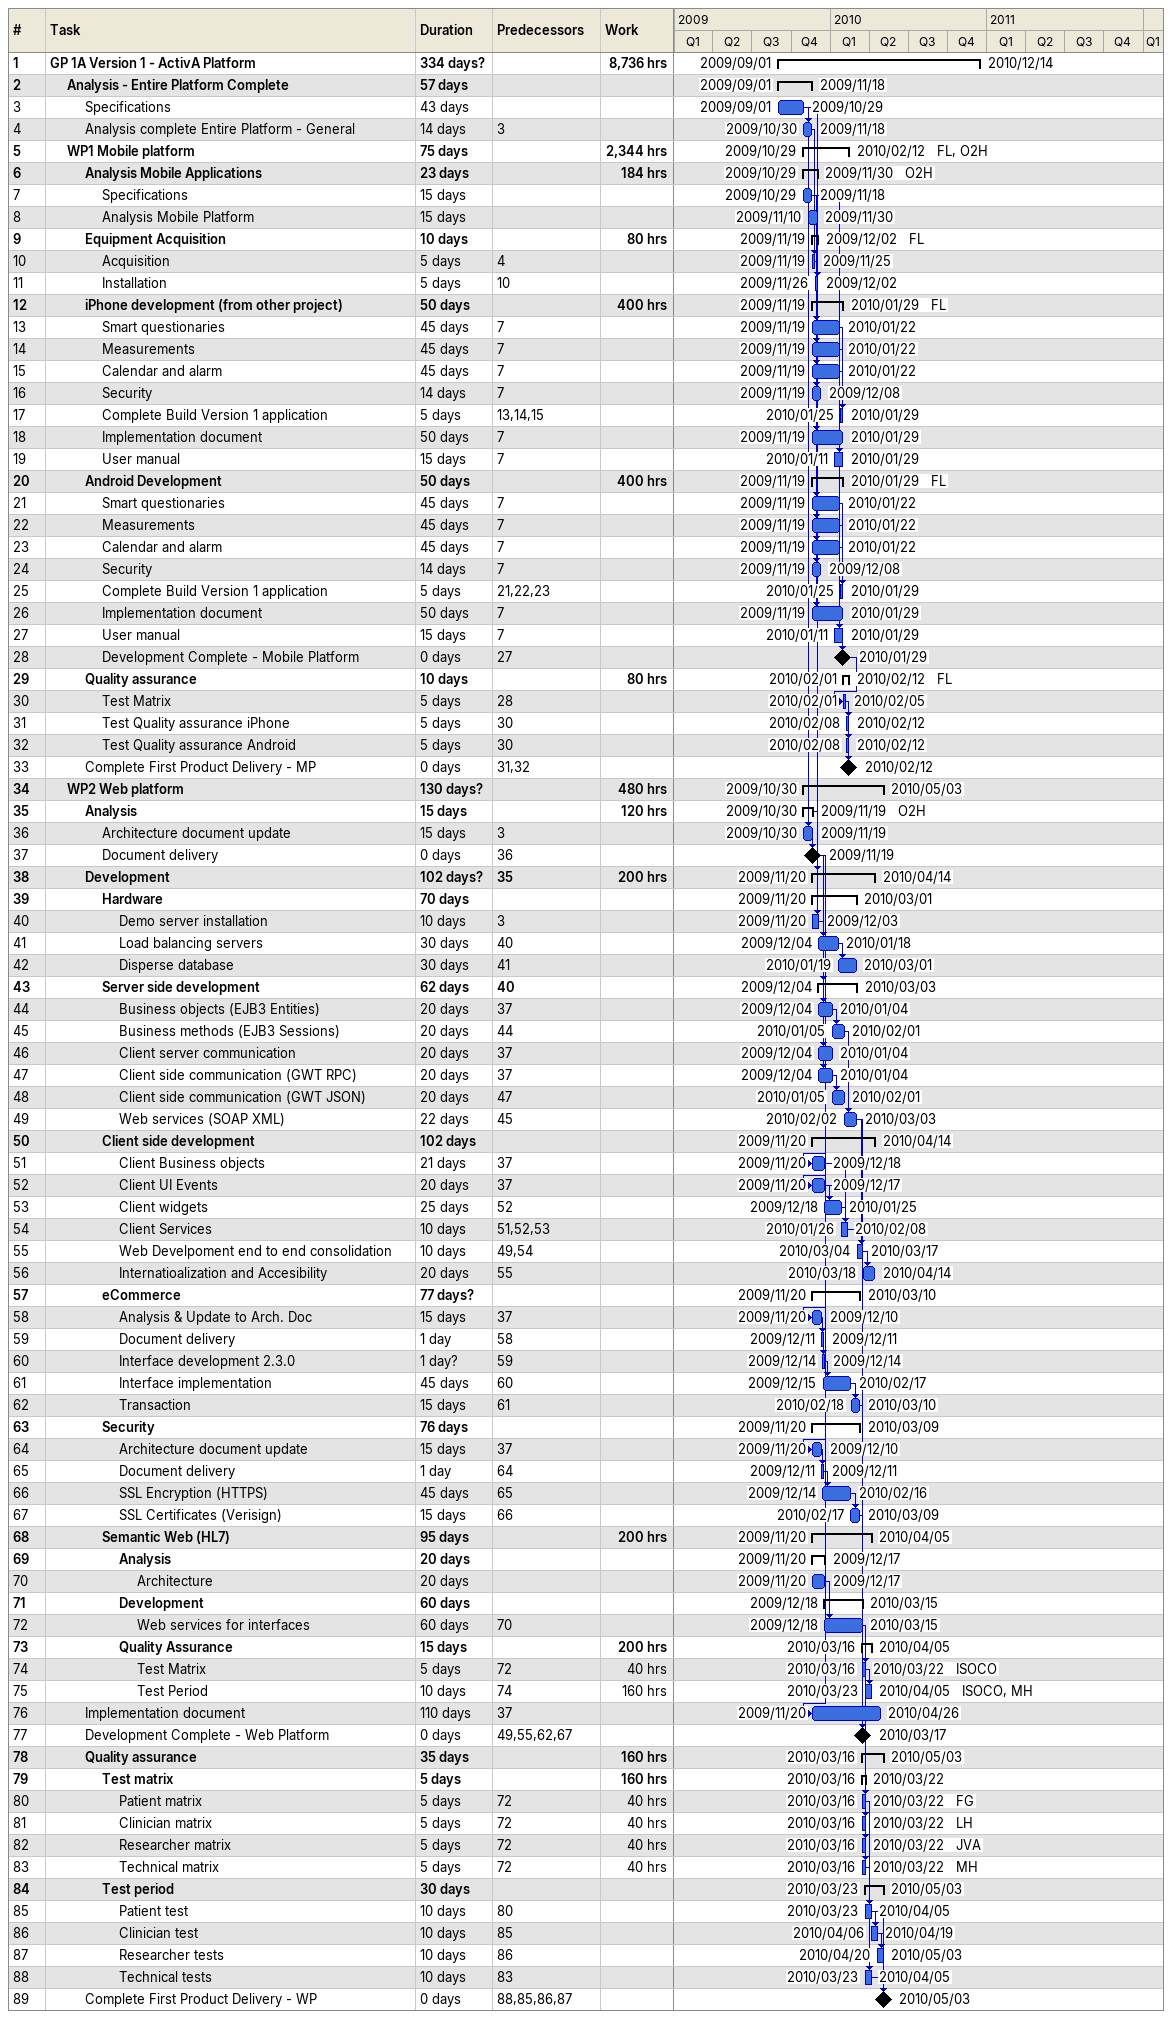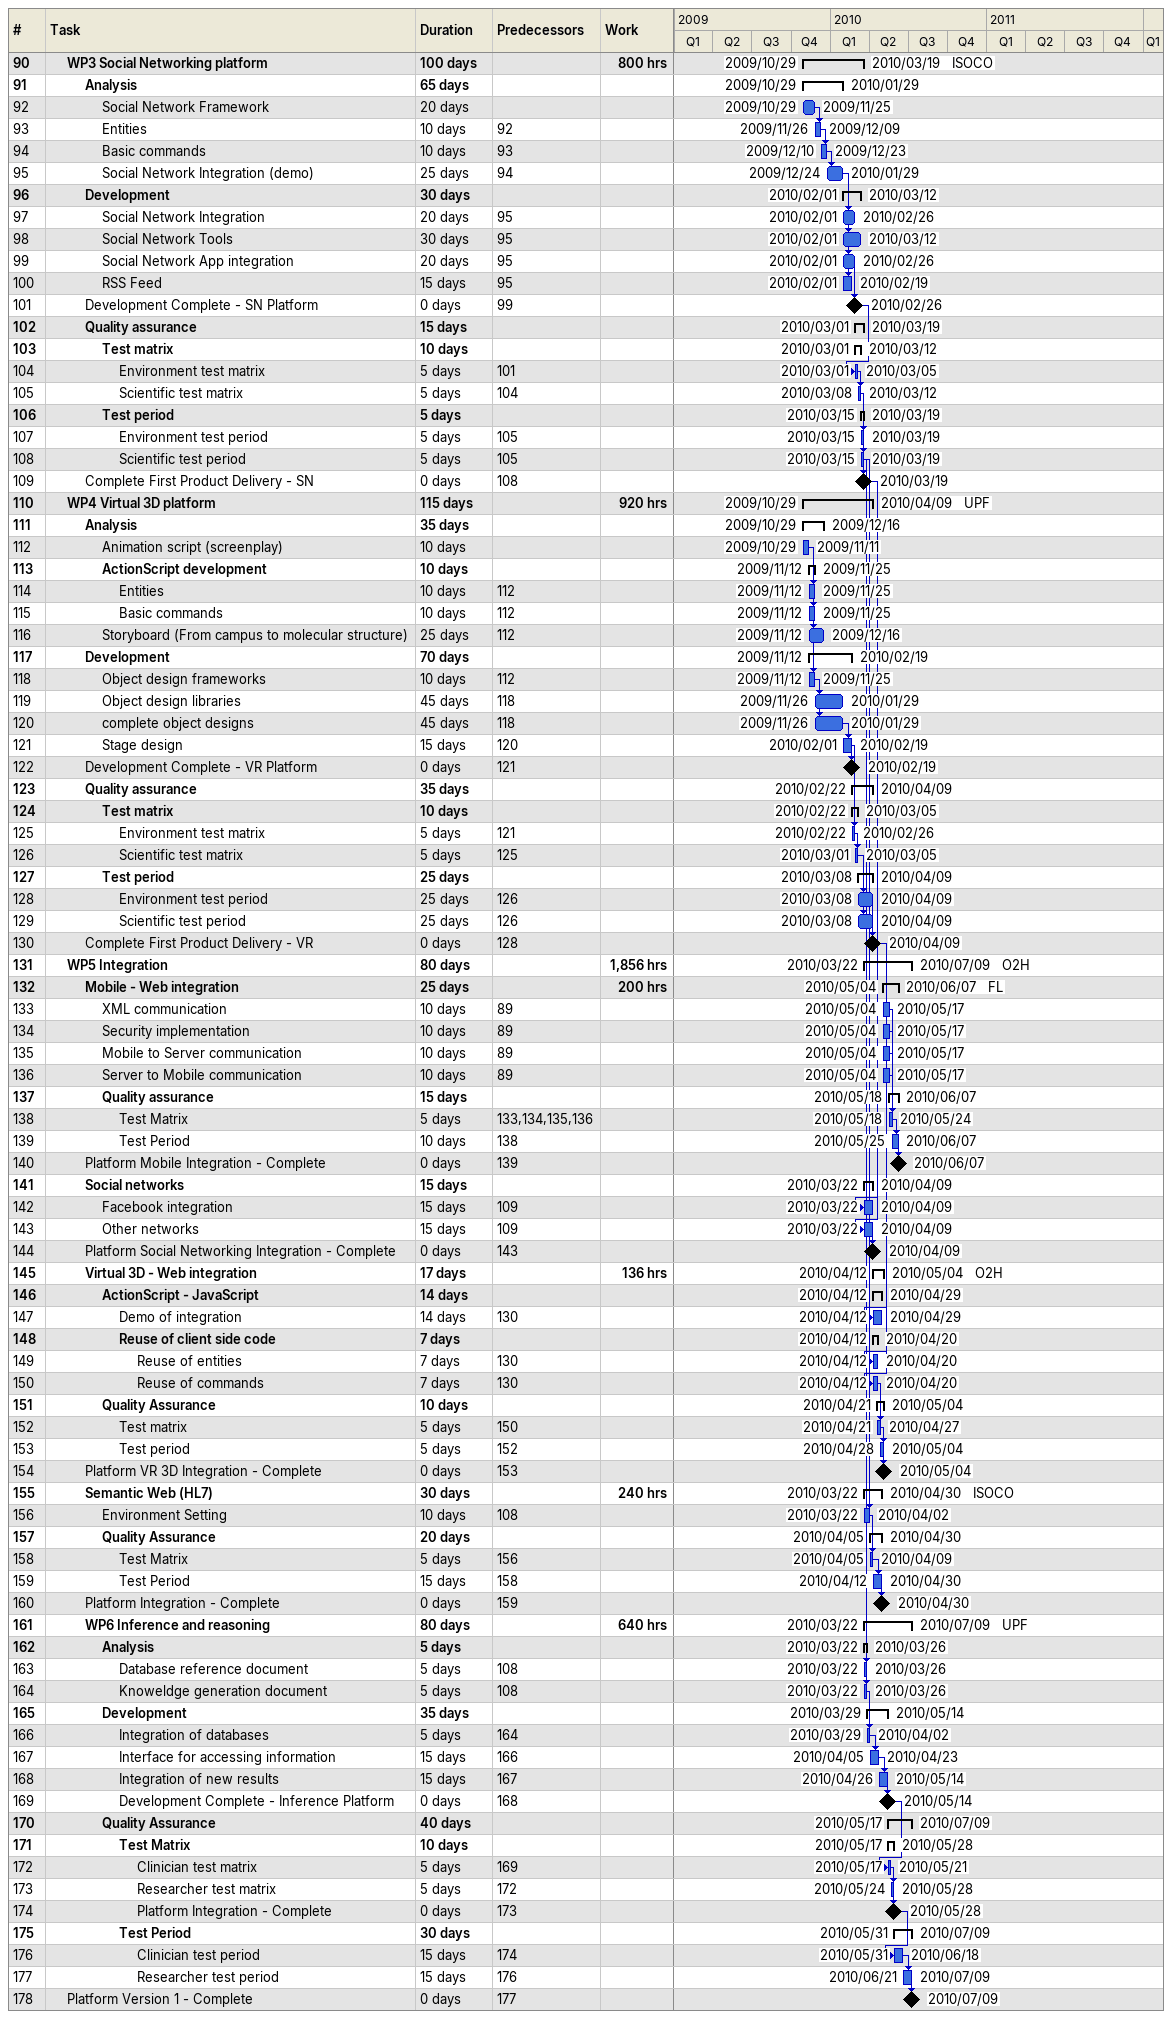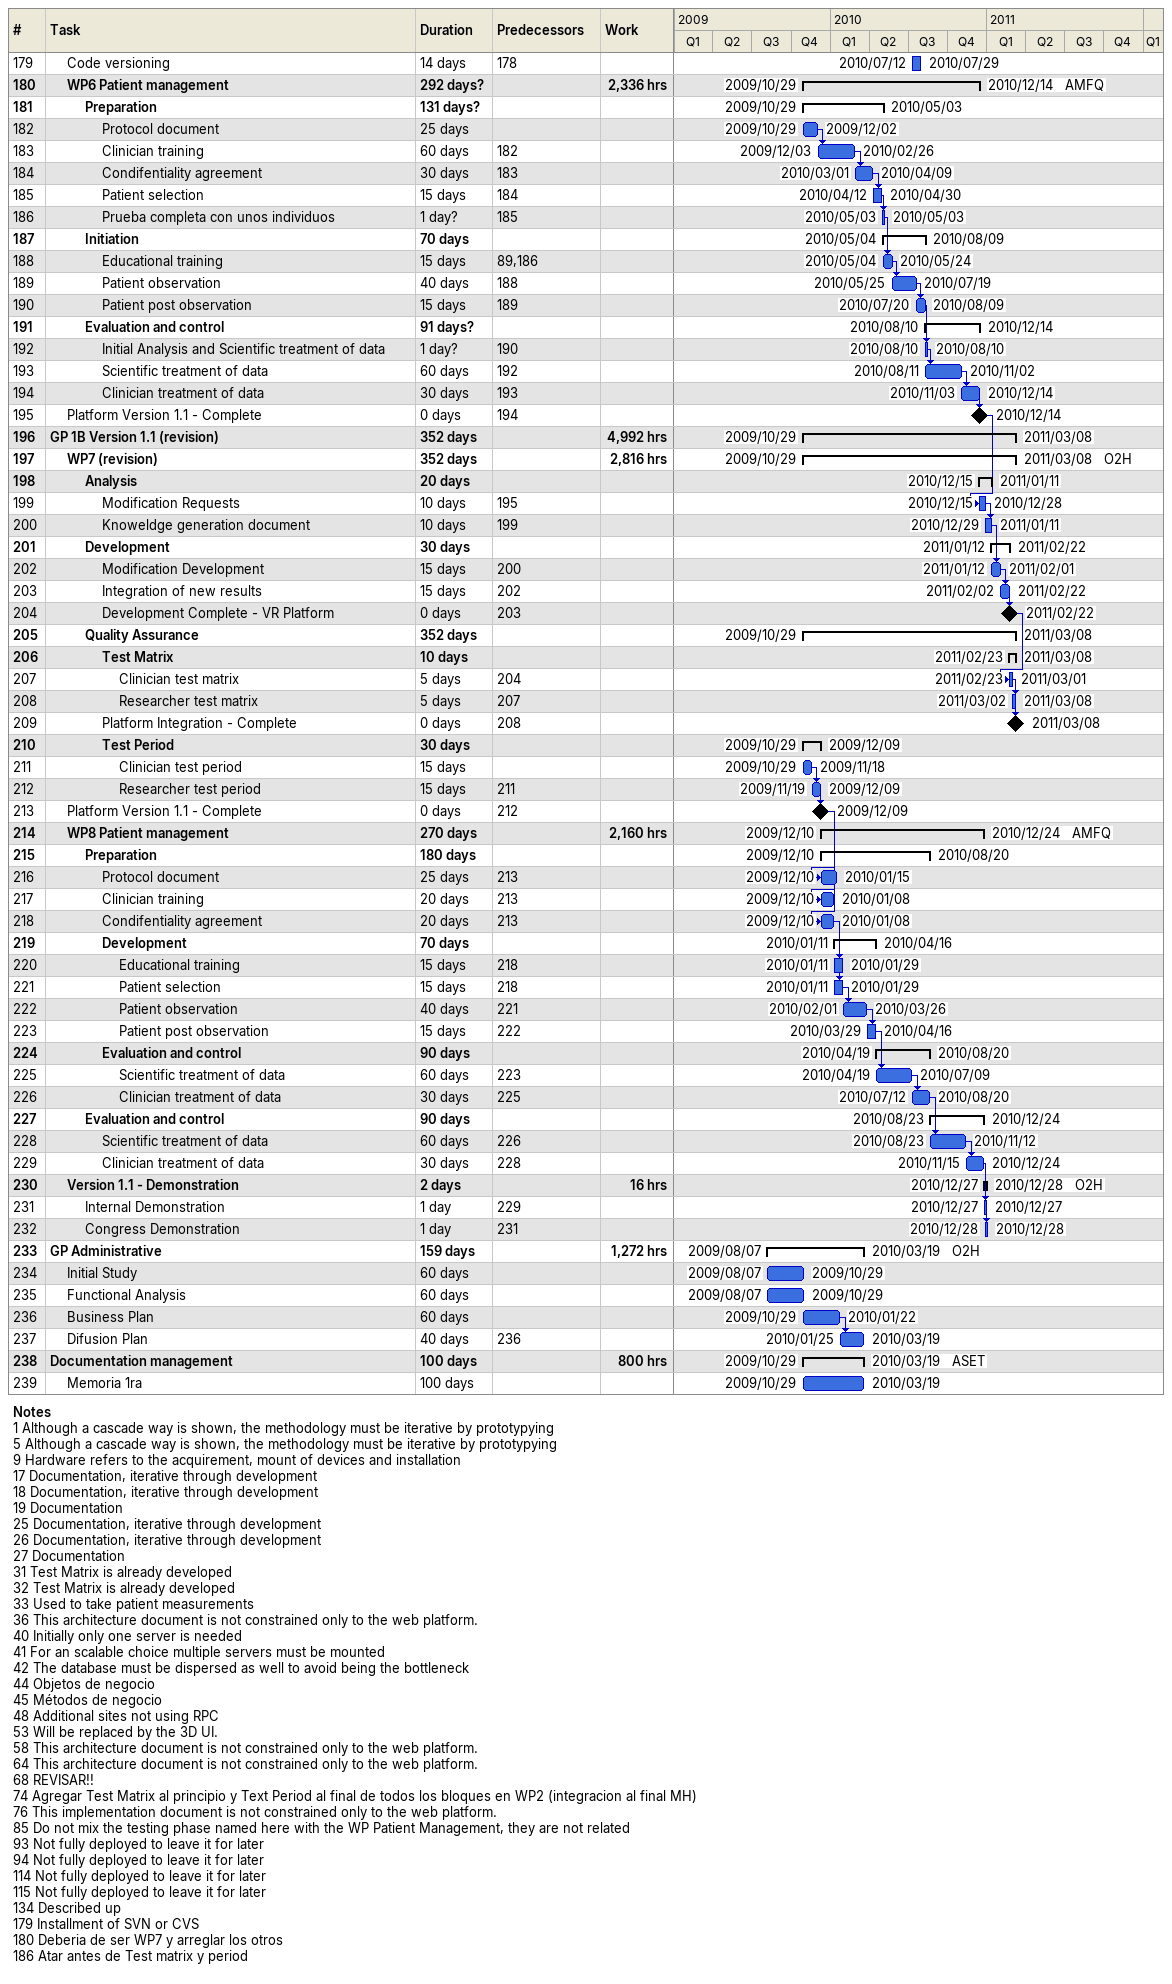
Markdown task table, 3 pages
| ID | Level | Task | Duration | Start | Finish | Predecessors | Resources | Work (h) |
|---|---|---|---|---|---|---|---|---|
| 1 | 1 | **GP 1A Version 1 - ActivA Platform** | 334d? | 2009-09-01 | 2010-12-14 |  |  | 8736 |
| 2 | 2 | **Analysis - Entire Platform Complete** | 57d | 2009-09-01 | 2009-11-18 |  |  |  |
| 3 | 3 | Specifications | 43d | 2009-09-01 | 2009-10-29 |  |  |  |
| 4 | 3 | Analysis complete Entire Platform - General | 14d | 2009-10-30 | 2009-11-18 | 3 |  |  |
| 5 | 2 | **WP1 Mobile platform** | 75d | 2009-10-29 | 2010-02-12 |  | FL, O2H | 2344 |
| 6 | 3 | **Analysis Mobile Applications** | 23d | 2009-10-29 | 2009-11-30 |  | O2H | 184 |
| 7 | 4 | Specifications | 15d | 2009-10-29 | 2009-11-18 |  |  |  |
| 8 | 4 | Analysis Mobile Platform | 15d | 2009-11-10 | 2009-11-30 |  |  |  |
| 9 | 3 | **Equipment Acquisition** | 10d | 2009-11-19 | 2009-12-02 |  | FL | 80 |
| 10 | 4 | Acquisition | 5d | 2009-11-19 | 2009-11-25 | 4 |  |  |
| 11 | 4 | Installation | 5d | 2009-11-26 | 2009-12-02 | 10 |  |  |
| 12 | 3 | **iPhone development (from other project)** | 50d | 2009-11-19 | 2010-01-29 |  | FL | 400 |
| 13 | 4 | Smart questionaries | 45d | 2009-11-19 | 2010-01-22 | 7 |  |  |
| 14 | 4 | Measurements | 45d | 2009-11-19 | 2010-01-22 | 7 |  |  |
| 15 | 4 | Calendar and alarm | 45d | 2009-11-19 | 2010-01-22 | 7 |  |  |
| 16 | 4 | Security | 14d | 2009-11-19 | 2009-12-08 | 7 |  |  |
| 17 | 4 | Complete Build Version 1 application | 5d | 2010-01-25 | 2010-01-29 | 13, 14, 15 |  |  |
| 18 | 4 | Implementation document | 50d | 2009-11-19 | 2010-01-29 | 7 |  |  |
| 19 | 4 | User manual | 15d | 2010-01-11 | 2010-01-29 | 7 |  |  |
| 20 | 3 | **Android Development** | 50d | 2009-11-19 | 2010-01-29 |  | FL | 400 |
| 21 | 4 | Smart questionaries | 45d | 2009-11-19 | 2010-01-22 | 7 |  |  |
| 22 | 4 | Measurements | 45d | 2009-11-19 | 2010-01-22 | 7 |  |  |
| 23 | 4 | Calendar and alarm | 45d | 2009-11-19 | 2010-01-22 | 7 |  |  |
| 24 | 4 | Security | 14d | 2009-11-19 | 2009-12-08 | 7 |  |  |
| 25 | 4 | Complete Build Version 1 application | 5d | 2010-01-25 | 2010-01-29 | 21, 22, 23 |  |  |
| 26 | 4 | Implementation document | 50d | 2009-11-19 | 2010-01-29 | 7 |  |  |
| 27 | 4 | User manual | 15d | 2010-01-11 | 2010-01-29 | 7 |  |  |
| 28 | 4 | Development Complete - Mobile Platform | 0d | 2010-01-29 | 2010-01-29 | 27 |  |  |
| 29 | 3 | **Quality assurance** | 10d | 2010-02-01 | 2010-02-12 |  | FL | 80 |
| 30 | 4 | Test Matrix | 5d | 2010-02-01 | 2010-02-05 | 28 |  |  |
| 31 | 4 | Test Quality assurance iPhone | 5d | 2010-02-08 | 2010-02-12 | 30 |  |  |
| 32 | 4 | Test Quality assurance Android | 5d | 2010-02-08 | 2010-02-12 | 30 |  |  |
| 33 | 3 | Complete First Product Delivery - MP | 0d | 2010-02-12 | 2010-02-12 | 31, 32 |  |  |
| 34 | 2 | **WP2 Web platform** | 130d? | 2009-10-30 | 2010-05-03 |  |  | 480 |
| 35 | 3 | **Analysis** | 15d | 2009-10-30 | 2009-11-19 |  | O2H | 120 |
| 36 | 4 | Architecture document update | 15d | 2009-10-30 | 2009-11-19 | 3 |  |  |
| 37 | 4 | Document delivery | 0d | 2009-11-19 | 2009-11-19 | 36 |  |  |
| 38 | 3 | **Development** | 102d? | 2009-11-20 | 2010-04-14 | 35 |  | 200 |
| 39 | 4 | **Hardware** | 70d | 2009-11-20 | 2010-03-01 |  |  |  |
| 40 | 5 | Demo server installation | 10d | 2009-11-20 | 2009-12-03 | 3 |  |  |
| 41 | 5 | Load balancing servers | 30d | 2009-12-04 | 2010-01-18 | 40 |  |  |
| 42 | 5 | Disperse database | 30d | 2010-01-19 | 2010-03-01 | 41 |  |  |
| 43 | 4 | **Server side development** | 62d | 2009-12-04 | 2010-03-03 | 40 |  |  |
| 44 | 5 | Business objects (EJB3 Entities) | 20d | 2009-12-04 | 2010-01-04 | 37 |  |  |
| 45 | 5 | Business methods (EJB3 Sessions) | 20d | 2010-01-05 | 2010-02-01 | 44 |  |  |
| 46 | 5 | Client server communication | 20d | 2009-12-04 | 2010-01-04 | 37 |  |  |
| 47 | 5 | Client side communication (GWT RPC) | 20d | 2009-12-04 | 2010-01-04 | 37 |  |  |
| 48 | 5 | Client side communication (GWT JSON) | 20d | 2010-01-05 | 2010-02-01 | 47 |  |  |
| 49 | 5 | Web services (SOAP XML) | 22d | 2010-02-02 | 2010-03-03 | 45 |  |  |
| 50 | 4 | **Client side development** | 102d | 2009-11-20 | 2010-04-14 |  |  |  |
| 51 | 5 | Client Business objects | 21d | 2009-11-20 | 2009-12-18 | 37 |  |  |
| 52 | 5 | Client UI Events | 20d | 2009-11-20 | 2009-12-17 | 37 |  |  |
| 53 | 5 | Client widgets | 25d | 2009-12-18 | 2010-01-25 | 52 |  |  |
| 54 | 5 | Client Services | 10d | 2010-01-26 | 2010-02-08 | 51, 52, 53 |  |  |
| 55 | 5 | Web Develpoment end to end consolidation | 10d | 2010-03-04 | 2010-03-17 | 49, 54 |  |  |
| 56 | 5 | Internatioalization and Accesibility | 20d | 2010-03-18 | 2010-04-14 | 55 |  |  |
| 57 | 4 | **eCommerce** | 77d? | 2009-11-20 | 2010-03-10 |  |  |  |
| 58 | 5 | Analysis & Update to Arch. Doc | 15d | 2009-11-20 | 2009-12-10 | 37 |  |  |
| 59 | 5 | Document delivery | 1d | 2009-12-11 | 2009-12-11 | 58 |  |  |
| 60 | 5 | Interface development 2.3.0 | 1d? | 2009-12-14 | 2009-12-14 | 59 |  |  |
| 61 | 5 | Interface implementation | 45d | 2009-12-15 | 2010-02-17 | 60 |  |  |
| 62 | 5 | Transaction | 15d | 2010-02-18 | 2010-03-10 | 61 |  |  |
| 63 | 4 | **Security** | 76d | 2009-11-20 | 2010-03-09 |  |  |  |
| 64 | 5 | Architecture document update | 15d | 2009-11-20 | 2009-12-10 | 37 |  |  |
| 65 | 5 | Document delivery | 1d | 2009-12-11 | 2009-12-11 | 64 |  |  |
| 66 | 5 | SSL Encryption (HTTPS) | 45d | 2009-12-14 | 2010-02-16 | 65 |  |  |
| 67 | 5 | SSL Certificates (Verisign) | 15d | 2010-02-17 | 2010-03-09 | 66 |  |  |
| 68 | 4 | **Semantic Web (HL7)** | 95d | 2009-11-20 | 2010-04-05 |  |  | 200 |
| 69 | 5 | **Analysis** | 20d | 2009-11-20 | 2009-12-17 |  |  |  |
| 70 | 6 | Architecture | 20d | 2009-11-20 | 2009-12-17 |  |  |  |
| 71 | 5 | **Development** | 60d | 2009-12-18 | 2010-03-15 |  |  |  |
| 72 | 6 | Web services for interfaces | 60d | 2009-12-18 | 2010-03-15 | 70 |  |  |
| 73 | 5 | **Quality Assurance** | 15d | 2010-03-16 | 2010-04-05 |  |  | 200 |
| 74 | 6 | Test Matrix | 5d | 2010-03-16 | 2010-03-22 | 72 | ISOCO | 40 |
| 75 | 6 | Test Period | 10d | 2010-03-23 | 2010-04-05 | 74 | ISOCO, MH | 160 |
| 76 | 3 | Implementation document | 110d | 2009-11-20 | 2010-04-26 | 37 |  |  |
| 77 | 3 | Development Complete - Web Platform | 0d | 2010-03-17 | 2010-03-17 | 49, 55, 62, 67 |  |  |
| 78 | 3 | **Quality assurance** | 35d | 2010-03-16 | 2010-05-03 |  |  | 160 |
| 79 | 4 | **Test matrix** | 5d | 2010-03-16 | 2010-03-22 |  |  | 160 |
| 80 | 5 | Patient matrix | 5d | 2010-03-16 | 2010-03-22 | 72 | FG | 40 |
| 81 | 5 | Clinician matrix | 5d | 2010-03-16 | 2010-03-22 | 72 | LH | 40 |
| 82 | 5 | Researcher matrix | 5d | 2010-03-16 | 2010-03-22 | 72 | JVA | 40 |
| 83 | 5 | Technical matrix | 5d | 2010-03-16 | 2010-03-22 | 72 | MH | 40 |
| 84 | 4 | **Test period** | 30d | 2010-03-23 | 2010-05-03 |  |  |  |
| 85 | 5 | Patient test | 10d | 2010-03-23 | 2010-04-05 | 80 |  |  |
| 86 | 5 | Clinician test | 10d | 2010-04-06 | 2010-04-19 | 85 |  |  |
| 87 | 5 | Researcher tests | 10d | 2010-04-20 | 2010-05-03 | 86 |  |  |
| 88 | 5 | Technical tests | 10d | 2010-03-23 | 2010-04-05 | 83 |  |  |
| 89 | 3 | Complete First Product Delivery - WP | 0d | 2010-05-03 | 2010-05-03 | 88, 85, 86, 87 |  |  |
| 90 | 2 | **WP3 Social Networking platform** | 100d | 2009-10-29 | 2010-03-19 |  | ISOCO | 800 |
| 91 | 3 | **Analysis** | 65d | 2009-10-29 | 2010-01-29 |  |  |  |
| 92 | 4 | Social Network Framework | 20d | 2009-10-29 | 2009-11-25 |  |  |  |
| 93 | 4 | Entities | 10d | 2009-11-26 | 2009-12-09 | 92 |  |  |
| 94 | 4 | Basic commands | 10d | 2009-12-10 | 2009-12-23 | 93 |  |  |
| 95 | 4 | Social Network Integration (demo) | 25d | 2009-12-24 | 2010-01-29 | 94 |  |  |
| 96 | 3 | **Development** | 30d | 2010-02-01 | 2010-03-12 |  |  |  |
| 97 | 4 | Social Network Integration | 20d | 2010-02-01 | 2010-02-26 | 95 |  |  |
| 98 | 4 | Social Network Tools | 30d | 2010-02-01 | 2010-03-12 | 95 |  |  |
| 99 | 4 | Social Network App integration | 20d | 2010-02-01 | 2010-02-26 | 95 |  |  |
| 100 | 4 | RSS Feed | 15d | 2010-02-01 | 2010-02-19 | 95 |  |  |
| 101 | 3 | Development Complete - SN Platform | 0d | 2010-02-26 | 2010-02-26 | 99 |  |  |
| 102 | 3 | **Quality assurance** | 15d | 2010-03-01 | 2010-03-19 |  |  |  |
| 103 | 4 | **Test matrix** | 10d | 2010-03-01 | 2010-03-12 |  |  |  |
| 104 | 5 | Environment test matrix | 5d | 2010-03-01 | 2010-03-05 | 101 |  |  |
| 105 | 5 | Scientific test matrix | 5d | 2010-03-08 | 2010-03-12 | 104 |  |  |
| 106 | 4 | **Test period** | 5d | 2010-03-15 | 2010-03-19 |  |  |  |
| 107 | 5 | Environment test period | 5d | 2010-03-15 | 2010-03-19 | 105 |  |  |
| 108 | 5 | Scientific test period | 5d | 2010-03-15 | 2010-03-19 | 105 |  |  |
| 109 | 3 | Complete First Product Delivery - SN | 0d | 2010-03-19 | 2010-03-19 | 108 |  |  |
| 110 | 2 | **WP4 Virtual 3D platform** | 115d | 2009-10-29 | 2010-04-09 |  | UPF | 920 |
| 111 | 3 | **Analysis** | 35d | 2009-10-29 | 2009-12-16 |  |  |  |
| 112 | 4 | Animation script (screenplay) | 10d | 2009-10-29 | 2009-11-11 |  |  |  |
| 113 | 4 | **ActionScript development** | 10d | 2009-11-12 | 2009-11-25 |  |  |  |
| 114 | 5 | Entities | 10d | 2009-11-12 | 2009-11-25 | 112 |  |  |
| 115 | 5 | Basic commands | 10d | 2009-11-12 | 2009-11-25 | 112 |  |  |
| 116 | 4 | Storyboard (From campus to molecular structure) | 25d | 2009-11-12 | 2009-12-16 | 112 |  |  |
| 117 | 3 | **Development** | 70d | 2009-11-12 | 2010-02-19 |  |  |  |
| 118 | 4 | Object design frameworks | 10d | 2009-11-12 | 2009-11-25 | 112 |  |  |
| 119 | 4 | Object design libraries | 45d | 2009-11-26 | 2010-01-29 | 118 |  |  |
| 120 | 4 | complete object designs | 45d | 2009-11-26 | 2010-01-29 | 118 |  |  |
| 121 | 4 | Stage design | 15d | 2010-02-01 | 2010-02-19 | 120 |  |  |
| 122 | 3 | Development Complete - VR Platform | 0d | 2010-02-19 | 2010-02-19 | 121 |  |  |
| 123 | 3 | **Quality assurance** | 35d | 2010-02-22 | 2010-04-09 |  |  |  |
| 124 | 4 | **Test matrix** | 10d | 2010-02-22 | 2010-03-05 |  |  |  |
| 125 | 5 | Environment test matrix | 5d | 2010-02-22 | 2010-02-26 | 121 |  |  |
| 126 | 5 | Scientific test matrix | 5d | 2010-03-01 | 2010-03-05 | 125 |  |  |
| 127 | 4 | **Test period** | 25d | 2010-03-08 | 2010-04-09 |  |  |  |
| 128 | 5 | Environment test period | 25d | 2010-03-08 | 2010-04-09 | 126 |  |  |
| 129 | 5 | Scientific test period | 25d | 2010-03-08 | 2010-04-09 | 126 |  |  |
| 130 | 3 | Complete First Product Delivery - VR | 0d | 2010-04-09 | 2010-04-09 | 128 |  |  |
| 131 | 2 | **WP5 Integration** | 80d | 2010-03-22 | 2010-07-09 |  | O2H | 1856 |
| 132 | 3 | **Mobile - Web integration** | 25d | 2010-05-04 | 2010-06-07 |  | FL | 200 |
| 133 | 4 | XML communication | 10d | 2010-05-04 | 2010-05-17 | 89 |  |  |
| 134 | 4 | Security implementation | 10d | 2010-05-04 | 2010-05-17 | 89 |  |  |
| 135 | 4 | Mobile to Server communication | 10d | 2010-05-04 | 2010-05-17 | 89 |  |  |
| 136 | 4 | Server to Mobile communication | 10d | 2010-05-04 | 2010-05-17 | 89 |  |  |
| 137 | 4 | **Quality assurance** | 15d | 2010-05-18 | 2010-06-07 |  |  |  |
| 138 | 5 | Test Matrix | 5d | 2010-05-18 | 2010-05-24 | 133, 134, 135, 136 |  |  |
| 139 | 5 | Test Period | 10d | 2010-05-25 | 2010-06-07 | 138 |  |  |
| 140 | 3 | Platform Mobile Integration - Complete | 0d | 2010-06-07 | 2010-06-07 | 139 |  |  |
| 141 | 3 | **Social networks** | 15d | 2010-03-22 | 2010-04-09 |  |  |  |
| 142 | 4 | Facebook integration | 15d | 2010-03-22 | 2010-04-09 | 109 |  |  |
| 143 | 4 | Other networks | 15d | 2010-03-22 | 2010-04-09 | 109 |  |  |
| 144 | 3 | Platform Social Networking Integration - Complete | 0d | 2010-04-09 | 2010-04-09 | 143 |  |  |
| 145 | 3 | **Virtual 3D - Web integration** | 17d | 2010-04-12 | 2010-05-04 |  | O2H | 136 |
| 146 | 4 | **ActionScript - JavaScript** | 14d | 2010-04-12 | 2010-04-29 |  |  |  |
| 147 | 5 | Demo of integration | 14d | 2010-04-12 | 2010-04-29 | 130 |  |  |
| 148 | 5 | **Reuse of client side code** | 7d | 2010-04-12 | 2010-04-20 |  |  |  |
| 149 | 6 | Reuse of entities | 7d | 2010-04-12 | 2010-04-20 | 130 |  |  |
| 150 | 6 | Reuse of commands | 7d | 2010-04-12 | 2010-04-20 | 130 |  |  |
| 151 | 4 | **Quality Assurance** | 10d | 2010-04-21 | 2010-05-04 |  |  |  |
| 152 | 5 | Test matrix | 5d | 2010-04-21 | 2010-04-27 | 150 |  |  |
| 153 | 5 | Test period | 5d | 2010-04-28 | 2010-05-04 | 152 |  |  |
| 154 | 3 | Platform VR 3D Integration - Complete | 0d | 2010-05-04 | 2010-05-04 | 153 |  |  |
| 155 | 3 | **Semantic Web (HL7)** | 30d | 2010-03-22 | 2010-04-30 |  | ISOCO | 240 |
| 156 | 4 | Environment Setting | 10d | 2010-03-22 | 2010-04-02 | 108 |  |  |
| 157 | 4 | **Quality Assurance** | 20d | 2010-04-05 | 2010-04-30 |  |  |  |
| 158 | 5 | Test Matrix | 5d | 2010-04-05 | 2010-04-09 | 156 |  |  |
| 159 | 5 | Test Period | 15d | 2010-04-12 | 2010-04-30 | 158 |  |  |
| 160 | 3 | Platform Integration - Complete | 0d | 2010-04-30 | 2010-04-30 | 159 |  |  |
| 161 | 3 | **WP6 Inference and reasoning** | 80d | 2010-03-22 | 2010-07-09 |  | UPF | 640 |
| 162 | 4 | **Analysis** | 5d | 2010-03-22 | 2010-03-26 |  |  |  |
| 163 | 5 | Database reference document | 5d | 2010-03-22 | 2010-03-26 | 108 |  |  |
| 164 | 5 | Knoweldge generation document | 5d | 2010-03-22 | 2010-03-26 | 108 |  |  |
| 165 | 4 | **Development** | 35d | 2010-03-29 | 2010-05-14 |  |  |  |
| 166 | 5 | Integration of databases | 5d | 2010-03-29 | 2010-04-02 | 164 |  |  |
| 167 | 5 | Interface for accessing information | 15d | 2010-04-05 | 2010-04-23 | 166 |  |  |
| 168 | 5 | Integration of new results | 15d | 2010-04-26 | 2010-05-14 | 167 |  |  |
| 169 | 5 | Development Complete - Inference Platform | 0d | 2010-05-14 | 2010-05-14 | 168 |  |  |
| 170 | 4 | **Quality Assurance** | 40d | 2010-05-17 | 2010-07-09 |  |  |  |
| 171 | 5 | **Test Matrix** | 10d | 2010-05-17 | 2010-05-28 |  |  |  |
| 172 | 6 | Clinician test matrix | 5d | 2010-05-17 | 2010-05-21 | 169 |  |  |
| 173 | 6 | Researcher test matrix | 5d | 2010-05-24 | 2010-05-28 | 172 |  |  |
| 174 | 6 | Platform Integration - Complete | 0d | 2010-05-28 | 2010-05-28 | 173 |  |  |
| 175 | 5 | **Test Period** | 30d | 2010-05-31 | 2010-07-09 |  |  |  |
| 176 | 6 | Clinician test period | 15d | 2010-05-31 | 2010-06-18 | 174 |  |  |
| 177 | 6 | Researcher test period | 15d | 2010-06-21 | 2010-07-09 | 176 |  |  |
| 178 | 2 | Platform Version 1 - Complete | 0d | 2010-07-09 | 2010-07-09 | 177 |  |  |
| 179 | 2 | Code versioning | 14d | 2010-07-12 | 2010-07-29 | 178 |  |  |
| 180 | 2 | **WP6 Patient management** | 292d? | 2009-10-29 | 2010-12-14 |  | AMFQ | 2336 |
| 181 | 3 | **Preparation** | 131d? | 2009-10-29 | 2010-05-03 |  |  |  |
| 182 | 4 | Protocol document | 25d | 2009-10-29 | 2009-12-02 |  |  |  |
| 183 | 4 | Clinician training | 60d | 2009-12-03 | 2010-02-26 | 182 |  |  |
| 184 | 4 | Condifentiality agreement | 30d | 2010-03-01 | 2010-04-09 | 183 |  |  |
| 185 | 4 | Patient selection | 15d | 2010-04-12 | 2010-04-30 | 184 |  |  |
| 186 | 4 | Prueba completa con unos individuos | 1d? | 2010-05-03 | 2010-05-03 | 185 |  |  |
| 187 | 3 | **Initiation** | 70d | 2010-05-04 | 2010-08-09 |  |  |  |
| 188 | 4 | Educational training | 15d | 2010-05-04 | 2010-05-24 | 89, 186 |  |  |
| 189 | 4 | Patient observation | 40d | 2010-05-25 | 2010-07-19 | 188 |  |  |
| 190 | 4 | Patient post observation | 15d | 2010-07-20 | 2010-08-09 | 189 |  |  |
| 191 | 3 | **Evaluation and control** | 91d? | 2010-08-10 | 2010-12-14 |  |  |  |
| 192 | 4 | Initial Analysis and Scientific treatment of data | 1d? | 2010-08-10 | 2010-08-10 | 190 |  |  |
| 193 | 4 | Scientific treatment of data | 60d | 2010-08-11 | 2010-11-02 | 192 |  |  |
| 194 | 4 | Clinician treatment of data | 30d | 2010-11-03 | 2010-12-14 | 193 |  |  |
| 195 | 2 | Platform Version 1.1 - Complete | 0d | 2010-12-14 | 2010-12-14 | 194 |  |  |
| 196 | 1 | **GP 1B Version 1.1 (revision)** | 352d | 2009-10-29 | 2011-03-08 |  |  | 4992 |
| 197 | 2 | **WP7 (revision)** | 352d | 2009-10-29 | 2011-03-08 |  | O2H | 2816 |
| 198 | 3 | **Analysis** | 20d | 2010-12-15 | 2011-01-11 |  |  |  |
| 199 | 4 | Modification Requests | 10d | 2010-12-15 | 2010-12-28 | 195 |  |  |
| 200 | 4 | Knoweldge generation document | 10d | 2010-12-29 | 2011-01-11 | 199 |  |  |
| 201 | 3 | **Development** | 30d | 2011-01-12 | 2011-02-22 |  |  |  |
| 202 | 4 | Modification Development | 15d | 2011-01-12 | 2011-02-01 | 200 |  |  |
| 203 | 4 | Integration of new results | 15d | 2011-02-02 | 2011-02-22 | 202 |  |  |
| 204 | 4 | Development Complete - VR Platform | 0d | 2011-02-22 | 2011-02-22 | 203 |  |  |
| 205 | 3 | **Quality Assurance** | 352d | 2009-10-29 | 2011-03-08 |  |  |  |
| 206 | 4 | **Test Matrix** | 10d | 2011-02-23 | 2011-03-08 |  |  |  |
| 207 | 5 | Clinician test matrix | 5d | 2011-02-23 | 2011-03-01 | 204 |  |  |
| 208 | 5 | Researcher test matrix | 5d | 2011-03-02 | 2011-03-08 | 207 |  |  |
| 209 | 4 | Platform Integration - Complete | 0d | 2011-03-08 | 2011-03-08 | 208 |  |  |
| 210 | 4 | **Test Period** | 30d | 2009-10-29 | 2009-12-09 |  |  |  |
| 211 | 5 | Clinician test period | 15d | 2009-10-29 | 2009-11-18 |  |  |  |
| 212 | 5 | Researcher test period | 15d | 2009-11-19 | 2009-12-09 | 211 |  |  |
| 213 | 2 | Platform Version 1.1 - Complete | 0d | 2009-12-09 | 2009-12-09 | 212 |  |  |
| 214 | 2 | **WP8 Patient management** | 270d | 2009-12-10 | 2010-12-24 |  | AMFQ | 2160 |
| 215 | 3 | **Preparation** | 180d | 2009-12-10 | 2010-08-20 |  |  |  |
| 216 | 4 | Protocol document | 25d | 2009-12-10 | 2010-01-15 | 213 |  |  |
| 217 | 4 | Clinician training | 20d | 2009-12-10 | 2010-01-08 | 213 |  |  |
| 218 | 4 | Condifentiality agreement | 20d | 2009-12-10 | 2010-01-08 | 213 |  |  |
| 219 | 4 | **Development** | 70d | 2010-01-11 | 2010-04-16 |  |  |  |
| 220 | 5 | Educational training | 15d | 2010-01-11 | 2010-01-29 | 218 |  |  |
| 221 | 5 | Patient selection | 15d | 2010-01-11 | 2010-01-29 | 218 |  |  |
| 222 | 5 | Patient observation | 40d | 2010-02-01 | 2010-03-26 | 221 |  |  |
| 223 | 5 | Patient post observation | 15d | 2010-03-29 | 2010-04-16 | 222 |  |  |
| 224 | 4 | **Evaluation and control** | 90d | 2010-04-19 | 2010-08-20 |  |  |  |
| 225 | 5 | Scientific treatment of data | 60d | 2010-04-19 | 2010-07-09 | 223 |  |  |
| 226 | 5 | Clinician treatment of data | 30d | 2010-07-12 | 2010-08-20 | 225 |  |  |
| 227 | 3 | **Evaluation and control** | 90d | 2010-08-23 | 2010-12-24 |  |  |  |
| 228 | 4 | Scientific treatment of data | 60d | 2010-08-23 | 2010-11-12 | 226 |  |  |
| 229 | 4 | Clinician treatment of data | 30d | 2010-11-15 | 2010-12-24 | 228 |  |  |
| 230 | 2 | **Version 1.1 - Demonstration** | 2d | 2010-12-27 | 2010-12-28 |  | O2H | 16 |
| 231 | 3 | Internal Demonstration | 1d | 2010-12-27 | 2010-12-27 | 229 |  |  |
| 232 | 3 | Congress Demonstration | 1d | 2010-12-28 | 2010-12-28 | 231 |  |  |
| 233 | 1 | **GP Administrative** | 159d | 2009-08-07 | 2010-03-19 |  | O2H | 1272 |
| 234 | 2 | Initial Study | 60d | 2009-08-07 | 2009-10-29 |  |  |  |
| 235 | 2 | Functional Analysis | 60d | 2009-08-07 | 2009-10-29 |  |  |  |
| 236 | 2 | Business Plan | 60d | 2009-10-29 | 2010-01-22 |  |  |  |
| 237 | 2 | Difusion Plan | 40d | 2010-01-25 | 2010-03-19 | 236 |  |  |
| 238 | 1 | **Documentation management** | 100d | 2009-10-29 | 2010-03-19 |  | ASET | 800 |
| 239 | 2 | Memoria 1ra | 100d | 2009-10-29 | 2010-03-19 |  |  |  |

Notes
- 1: Although a cascade way is shown, the methodology must be iterative by prototypying
- 5: Although a cascade way is shown, the methodology must be iterative by prototypying
- 9: Hardware refers to the acquirement, mount of devices and installation
- 17: Documentation, iterative through development
- 18: Documentation, iterative through development
- 19: Documentation
- 25: Documentation, iterative through development
- 26: Documentation, iterative through development
- 27: Documentation
- 31: Test Matrix is already developed
- 32: Test Matrix is already developed
- 33: Used to take patient measurements
- 36: This architecture document is not constrained only to the web platform.
- 40: Initially only one server is needed
- 41: For an scalable choice multiple servers must be mounted
- 42: The database must be dispersed as well to avoid being the bottleneck
- 44: Objetos de negocio
- 45: Métodos de negocio
- 48: Additional sites not using RPC
- 53: Will be replaced by the 3D UI.
- 58: This architecture document is not constrained only to the web platform.
- 64: This architecture document is not constrained only to the web platform.
- 68: REVISAR!!
- 74: Agregar Test Matrix al principio y Text Period al final de todos los bloques en WP2 (integracion al final MH)
- 76: This implementation document is not constrained only to the web platform.
- 85: Do not mix the testing phase named here with the WP Patient Management, they are not related
- 93: Not fully deployed to leave it for later
- 94: Not fully deployed to leave it for later
- 114: Not fully deployed to leave it for later
- 115: Not fully deployed to leave it for later
- 134: Described up
- 179: Installment of SVN or CVS
- 180: Deberia de ser WP7 y arreglar los otros
- 186: Atar antes de Test matrix y period
